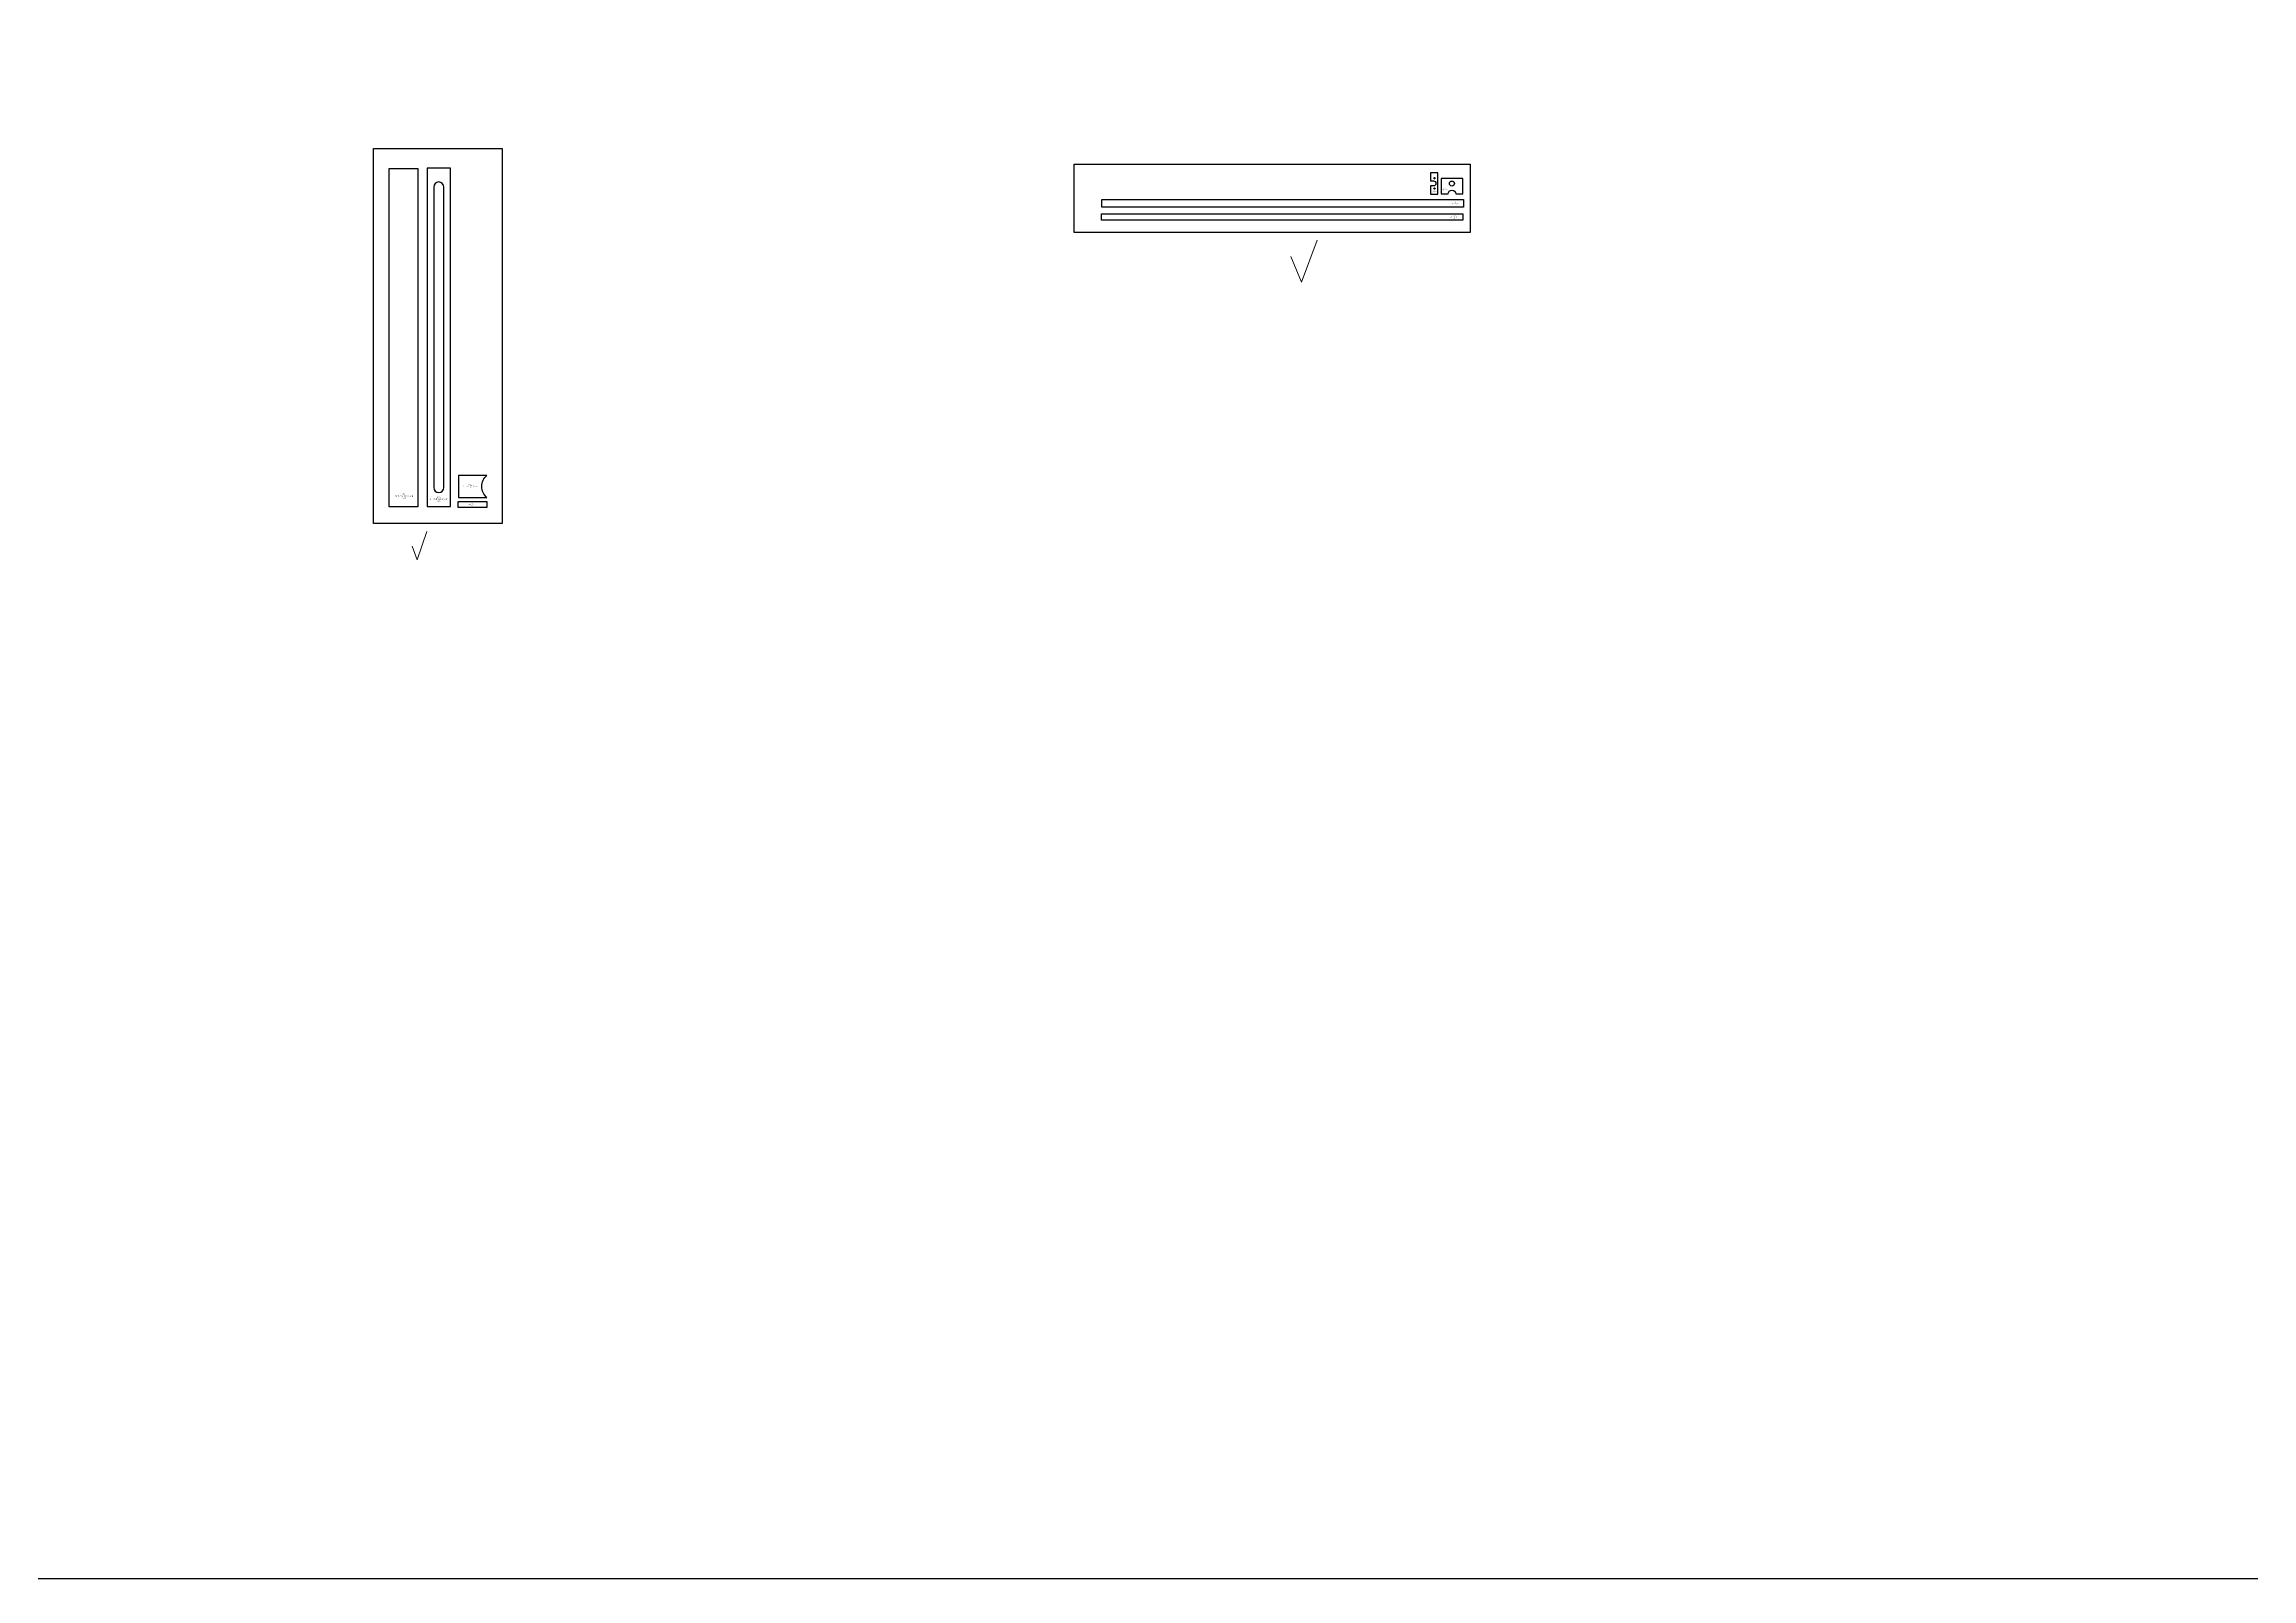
# Model space of a CAD drawing. Header units: millimetres. Extents: x -46397 to 283259, y -8690 to 23983.
# Drawn here: x 224292 to 233035, y -8690 to -2614 of the extents above; entities that cross this region are included whole.
import ezdxf

# ---------------------------------------------------------------- set-up
doc = ezdxf.new("R2010")
doc.units = ezdxf.units.MM
doc.layers.add('Long_AM_Visible', color=30, linetype='Continuous', lineweight=25)
doc.layers.add('Long_Text', color=6, linetype='Continuous', lineweight=9)
doc.styles.add('Chu va so', font='arial.ttf')
doc.styles.add('Long_DIM_TEXT', font='arial.ttf', dxfattribs={"width": 0.8})

msp = doc.modelspace()

# ---------------------------------------------------------------- linework, layer by layer
for points in [[(-5297.58, 11840.68), (283258.8, 11840.68), (283258.8, -8689.89), (-5297.58, -8689.89)], [(228480.49, -3228.87), (229912.49, -3228.87), (229912.49, -3258.87), (228480.49, -3258.87)], [(228478.59, -3285), (229910.59, -3285), (229910.59, -3310), (228478.59, -3310)]]:
    msp.add_lwpolyline(points, close=True)
for points, elevation in [([(225658.19, -3106.03), (225771.19, -3106.03), (225771.19, -4446.03), (225658.19, -4446.03)], -0.72), ([(225808.48, -4444.48), (225900.48, -4444.48), (225900.48, -3104.38), (225808.48, -3104.38)], -0.72), ([(225931.79, -4424.62), (226044.79, -4424.62), (226044.79, -4447.62), (225931.79, -4447.62)], -0.24)]:
    msp.add_lwpolyline(points, close=True, dxfattribs=dict(elevation=elevation))
for points in [[(229811.83, -3122.65), (229781.83, -3122.65), (229781.83, -3155.15), (229793.83, -3155.15, -1), (229793.83, -3175.15), (229781.83, -3175.15), (229781.83, -3207.65), (229811.83, -3207.65)], [(229795.33, -3144.65, -1), (229800.33, -3144.65, -1)], [(229909.74, -3145.59), (229824.74, -3145.59), (229824.74, -3206.59), (229852.24, -3206.59, -1), (229882.24, -3206.59), (229909.74, -3206.59)], [(225874.48, -3179.38, 1), (225834.48, -3179.38), (225834.48, -4369.48, 1), (225874.48, -4369.48)], [(229800.33, -3185.65, -1), (229795.33, -3185.65, -1)], [(229857.24, -3165.59, -1), (229877.24, -3165.59, -1)], [(226045.24, -4320.86), (225932.24, -4320.86), (225932.24, -4408.86), (226045.24, -4408.86, -0.4699808)]]:
    msp.add_lwpolyline(points, format="xyb", close=True)
at = {"layer": 'Long_AM_Visible'}
for points in [[(225596.23, -3026.45), (226105.21, -3026.45), (226105.21, -4511.04), (225596.23, -4511.04)], [(228370.56, -3089.23), (229938.92, -3089.23), (229938.92, -3359.89), (228370.56, -3359.89)]]:
    msp.add_lwpolyline(points, close=True, dxfattribs=at)
at = {"layer": 'Long_Text'}
for p, q in [((229271.56, -3556.32), (229333.82, -3390.01)), ((229229.53, -3454.81), (229271.56, -3556.32)), ((225769.1, -4654.98), (225807.41, -4542.86)), ((225748.57, -4601.65), (225769.1, -4654.98))]:
    msp.add_line(p, q, dxfattribs=at)

# ---------------------------------------------------------------- texts
at = {"attachment_point": 1}
for s, insert, char_height, width, style in [('\\A1;\\pxqc;KT-14.1\\P{\\A0;A240 304-2mm}\\PSL: 2-SC 4:1', (229788.73, -3193.61, 0.06), 2, 15.1578, 'Long_DIM_TEXT'), ('\\A1;\\pxqc;KT-14.2\\P{\\A0;A240 304-2mm}\\PSL: 2-SC 4:1', (229831.31, -3184.03, 0.07), 2, 15.1578, 'Long_DIM_TEXT'), ('\\A1;\\pxqc;KT-15.2\\P{\\A0; A240 304-2mm}\\PSL: 4', (229862.52, -3291.61), 3, 23.6682, 'Long_DIM_TEXT'), ('\\A1;\\pxqc;KT-15.1\\P{\\A0; A240 304-2mm}\\PSL: 2', (229868.99, -3237.62, -0.25), 3, 23.6682, 'Long_DIM_TEXT'), ('\\A1;\\pxqc;{\\W0.8;KT-9.1\\PVL: \\A0;Thép tấm A240 304-2mm\\A1;\\PSL: 2}', (225957.64, -4356.9), 3, 43.7948, 'Chu va so'), ('\\A1;\\pxqc;{\\W0.8;KT-8.1\\PVL: \\A0;Thép tấm A240 304-2mm\\A1;\\PSL: 2}', (225688.57, -4394.01), 4, 58.3931, 'Chu va so'), ('\\A1;\\pxqc;{\\W0.8;KT-8.2\\PVL: \\A0;Thép tấm A240 304-2mm\\A1;\\PSL: 1}', (225824.76, -4405.95), 4, 58.3931, 'Chu va so'), ('\\A1;\\pxqc;{\\W0.8;KT-9.2\\PVL: \\A0;Thép tấm A240 304-2mm\\A1;\\PSL: 4}', (225971.62, -4431.71), 2, 29.1965, 'Chu va so')]:
    msp.add_mtext(s, dxfattribs=dict(at, insert=insert, char_height=char_height, width=width, style=style))

doc.saveas('drawing.dxf')
